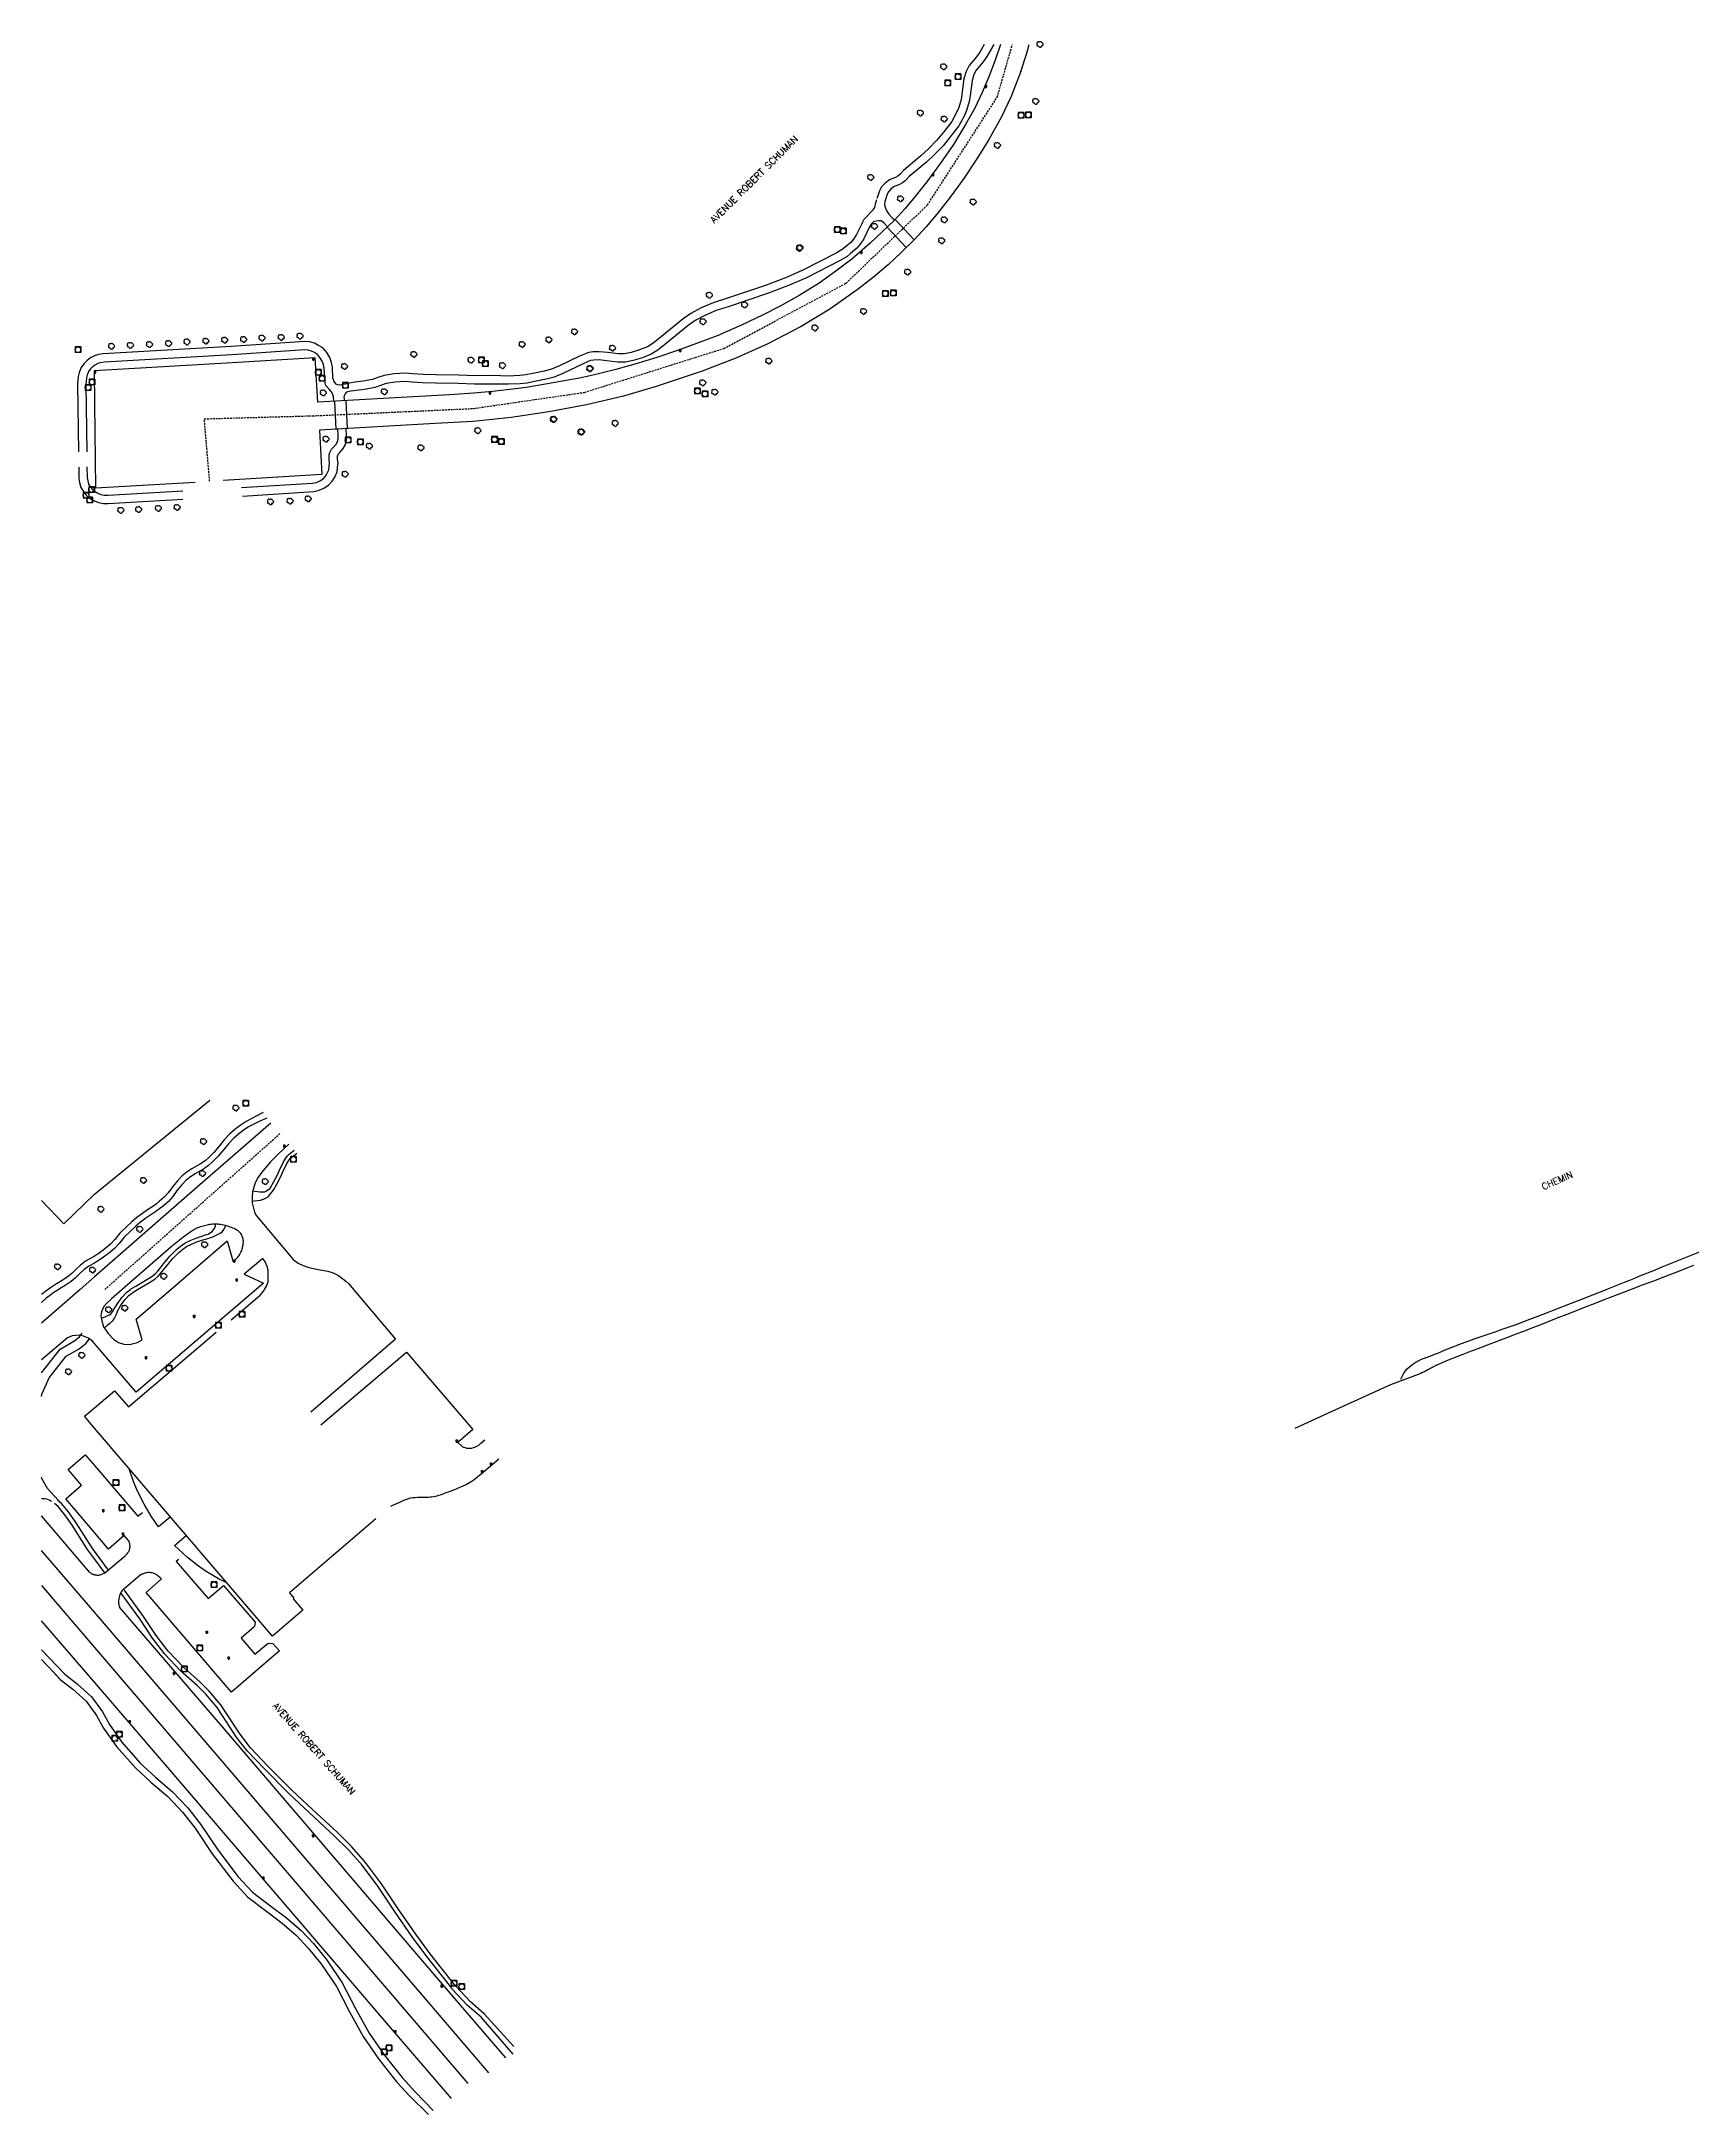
# Model space of a CAD drawing. Header units: millimetres. Extents: x 147000 to 148002, y 145000 to 146001.
# Drawn here: x 147000 to 147436, y 145453 to 146001 of the extents above; entities that cross this region are included whole.
import ezdxf

# ---------------------------------------------------------------- set-up
doc = ezdxf.new("R2010")
doc.units = ezdxf.units.MM
doc.linetypes.add('DASHED', pattern=[0.75, 0.5, -0.25])
doc.layers.get('0').update_dxf_attribs({"linetype": 'CONTINUOUS'})
for name, color, linetype in [('W0001', 6, 'DASHED'), ('W0006', 2, 'CONTINUOUS'), ('W0008', 7, 'CONTINUOUS'), ('W0014', 7, 'CONTINUOUS'), ('W0020', 2, 'CONTINUOUS'), ('W0071', 7, 'CONTINUOUS'), ('W0101', 7, 'CONTINUOUS'), ('W0104', 1, 'CONTINUOUS'), ('W0300', 7, 'CONTINUOUS'), ('W0330', 7, 'CONTINUOUS'), ('W0401', 7, 'CONTINUOUS'), ('W0420', 7, 'CONTINUOUS'), ('W0989', 7, 'CONTINUOUS')]:
    doc.layers.add(name, color=color, linetype=linetype)
doc.styles.get("Standard").update_dxf_attribs({"font": 'romans.shx', "width": 0.85})

# ---------------------------------------------------------------- blocks, each defined once
blk = doc.blocks.new('T420')
for p, q in [((0.75, 0.75), (-0.75, 0.75)), ((-0.75, 0.75), (-0.75, -0.75)), ((0.75, 0.75), (0.75, -0.75)), ((0.75, -0.75), (-0.75, -0.75))]:
    blk.add_line(p, q)
blk.add_ellipse((0, 0), major_axis=(-0.53, 0.53), ratio=1, start_param=3.926991, end_param=10.210176)
blk = doc.blocks.new('T401')
for p, q in [((-0.3, 0.3), (0, 0.3)), ((-0.3, -0.25), (-0.3, 0.3)), ((-0.3, 0.15), (0, 0.15)), ((-0.3, 0), (0, 0)), ((0, 0.3), (0, -0.25)), ((-0.3, -0.15), (0, -0.15)), ((-0.3, -0.25), (-0.3, -0.3)), ((-0.3, -0.3), (0, -0.3)), ((0, -0.3), (0, -0.25))]:
    blk.add_line(p, q)
blk = doc.blocks.new('T300')
for p, q in [((-0.8, 0.51), (-0.86, 0.34)), ((-0.86, 0.34), (-0.86, 0.17)), ((-0.86, 0.17), (-0.74, 0.06)), ((-0.69, 0.63), (-0.8, 0.51)), ((-0.8, -0.06), (-0.74, 0.06)), ((-0.74, 0.06), (-0.69, 0.11)), ((-0.57, 0.69), (-0.69, 0.63)), ((-0.46, 0.69), (-0.57, 0.69)), ((-0.29, 0.63), (-0.46, 0.69)), ((-0.29, 0.63), (-0.17, 0.74)), ((-0.23, 0.57), (-0.29, 0.63)), ((-0.17, 0.74), (-0.06, 0.8)), ((-0.06, 0.8), (0.06, 0.8)), ((0.06, 0.8), (0.23, 0.74)), ((0.23, 0.74), (0.34, 0.63)), ((0.34, 0.63), (0.4, 0.51)), ((0.46, 0.46), (0.34, 0.46)), ((0.4, 0.51), (0.4, 0.46)), ((0.57, 0.4), (0.46, 0.46)), ((0.57, 0.4), (0.69, 0.29)), ((0.69, 0.29), (0.74, 0.17)), ((0.74, 0.06), (0.69, -0.17)), ((0.74, 0.17), (0.74, 0.06)), ((-0.8, -0.17), (-0.8, -0.06)), ((-0.8, -0.23), (-0.8, -0.17)), ((-0.74, -0.34), (-0.8, -0.23)), ((-0.69, -0.4), (-0.74, -0.34)), ((-0.51, -0.46), (-0.69, -0.4)), ((-0.4, -0.46), (-0.51, -0.46)), ((-0.4, -0.46), (-0.34, -0.46)), ((-0.34, -0.46), (-0.34, -0.4)), ((-0.34, -0.51), (-0.34, -0.46)), ((-0.29, -0.63), (-0.34, -0.51)), ((-0.17, -0.74), (-0.29, -0.63)), ((-0.06, -0.8), (-0.17, -0.74)), ((0.06, -0.8), (-0.06, -0.8)), ((0.17, -0.74), (0.06, -0.8)), ((0.23, -0.69), (0.17, -0.74)), ((0.29, -0.46), (0.23, -0.46)), ((0.29, -0.63), (0.23, -0.69)), ((0.46, -0.4), (0.29, -0.46)), ((0.34, -0.51), (0.29, -0.63)), ((0.34, -0.51), (0.34, -0.46)), ((0.57, -0.34), (0.46, -0.4)), ((0.63, -0.29), (0.57, -0.34)), ((0.69, -0.17), (0.63, -0.29))]:
    blk.add_line(p, q)

msp = doc.modelspace()

# ---------------------------------------------------------------- linework, layer by layer
at = {"layer": 'W0001'}
for points in [[(147044.44, 145884.57), (147043.03, 145901.07), (147072.91, 145901.92), (147114.06, 145903.8), (147143.43, 145908.07), (147180.31, 145919.68), (147212.58, 145936.92), (147234.1, 145957.58), (147252.54, 145986.1), (147256.54, 146000)], [(147016.73, 145671), (147063.02, 145712.2)]]:
    msp.add_lwpolyline(points, dxfattribs=at)
at = {"layer": 'W0006'}
for points in [[(147062.5, 145706.77), (147060.48, 145704.71), (147058.59, 145702.48), (147057.19, 145700.6), (147056.39, 145698.96), (147055.72, 145696.83), (147055.69, 145695.44), (147055.7, 145693.92), (147056.33, 145691.45), (147056.81, 145690.49), (147066.51, 145678.88), (147067.79, 145677.97), (147069.14, 145677.33), (147070.66, 145676.8), (147073.14, 145676.3), (147075.68, 145675.88), (147077.11, 145675.44), (147078.49, 145674.71), (147079.61, 145673.84), (147080.4, 145673.23), (147081.17, 145672.46), (147082.41, 145671)], [(147058.94, 145671), (147059.45, 145671.88), (147059.87, 145673), (147059.93, 145674.55), (147059.86, 145676.09), (147059.63, 145677.11), (147059.07, 145678.29), (147058.45, 145679.2), (147053.57, 145675.05), (147058.68, 145672.7), (147056.7, 145671)], [(147056.7, 145671), (147025.01, 145643.89), (147014, 145656.74)], [(147050.11, 145662.98), (147057.75, 145669.54), (147058.75, 145670.67), (147058.94, 145671)], [(147082.41, 145671), (147093.58, 145657.88), (147071.15, 145638.6)], [(147014, 145656.74), (147013.49, 145657.33), (147012.45, 145658.1), (147011.12, 145658.67), (147010.01, 145658.89), (147008.13, 145658.73), (147006.89, 145658.22)], [(147014, 145606.75), (147006.42, 145615.65), (147010.55, 145619.31), (147007.04, 145623.46), (147011.57, 145627.31), (147014, 145624.47)], [(147014, 145624.47), (147025.45, 145611.06), (147026.67, 145612.08)], [(147092.29, 145613.73), (147092.88, 145614.02), (147093.47, 145614.3), (147094.06, 145614.57), (147094.66, 145614.83), (147095.36, 145615.13), (147096.05, 145615.43), (147096.76, 145615.7), (147097.49, 145615.91), (147098.11, 145616.02), (147098.74, 145616.06), (147099.36, 145616.08), (147099.98, 145616.11), (147100.37, 145616.13), (147100.75, 145616.14), (147101.13, 145616.14), (147101.51, 145616.14), (147101.89, 145616.14), (147102.27, 145616.16), (147102.66, 145616.18), (147103.04, 145616.22), (147103.54, 145616.29), (147104.04, 145616.39), (147104.54, 145616.5), (147105.03, 145616.63), (147105.67, 145616.84), (147106.31, 145617.07), (147106.93, 145617.32), (147107.56, 145617.56), (147108.26, 145617.82), (147108.97, 145618.07), (147109.67, 145618.34), (147110.36, 145618.63), (147111.28, 145619.05), (147112.21, 145619.48), (147113.11, 145619.97), (147113.95, 145620.55), (147116.16, 145622.27), (147120.87, 145626.27)], [(147014, 145595.64), (147014.09, 145595.62), (147014.18, 145595.6), (147014.28, 145595.58), (147014.37, 145595.56), (147014.56, 145595.54), (147014.75, 145595.52), (147014.94, 145595.52), (147015.13, 145595.54), (147015.35, 145595.57), (147015.55, 145595.63), (147015.76, 145595.69), (147015.96, 145595.77), (147016.15, 145595.84), (147016.34, 145595.93), (147016.53, 145596.02), (147016.7, 145596.14), (147022.1, 145600.61), (147022.3, 145600.79), (147022.49, 145600.97), (147022.66, 145601.17), (147022.83, 145601.39), (147022.94, 145601.56), (147023.05, 145601.74), (147023.14, 145601.93), (147023.22, 145602.12), (147023.26, 145602.24), (147023.29, 145602.36), (147023.32, 145602.48), (147023.35, 145602.6), (147023.37, 145602.72), (147023.38, 145602.85), (147023.39, 145602.97), (147023.4, 145603.09), (147023.4, 145603.28), (147023.38, 145603.46), (147023.35, 145603.64), (147023.31, 145603.82), (147023.29, 145603.95), (147023.26, 145604.08), (147023.22, 145604.2), (147023.17, 145604.33), (147023.11, 145604.44), (147023.05, 145604.54), (147022.97, 145604.64), (147022.9, 145604.74), (147021.88, 145605.99), (147017.71, 145602.39), (147014, 145606.75)], [(147036.31, 145599.69), (147035.62, 145599.09), (147044.05, 145589.35), (147048.08, 145592.81), (147056.43, 145583.08), (147056.33, 145581.91)], [(147012.79, 145596.25), (147012.96, 145596.12), (147013.13, 145596), (147013.32, 145595.89), (147013.51, 145595.8), (147013.63, 145595.75), (147013.75, 145595.71), (147013.88, 145595.67), (147014, 145595.64)], [(147056.2, 145581.88), (147052.74, 145578.89), (147056.35, 145574.59), (147059.9, 145577.58), (147061.09, 145577.48), (147062.9, 145575.52), (147050.23, 145564.63), (147027.64, 145590.93), (147031.68, 145594.5), (147031.3, 145594.88), (147031.08, 145595.08), (147030.86, 145595.27), (147030.63, 145595.45), (147030.39, 145595.61), (147030.18, 145595.73), (147029.96, 145595.85), (147029.74, 145595.94), (147029.52, 145596.02), (147029.22, 145596.1), (147028.91, 145596.16), (147028.61, 145596.19), (147028.3, 145596.19), (147028.06, 145596.18), (147027.82, 145596.14), (147027.58, 145596.09), (147027.34, 145596.03), (147027.14, 145595.97), (147026.94, 145595.9), (147026.75, 145595.83), (147026.55, 145595.74), (147026.43, 145595.68), (147026.31, 145595.63), (147026.2, 145595.56), (147026.09, 145595.48), (147021.65, 145591.73), (147021.44, 145591.52), (147021.25, 145591.3), (147021.08, 145591.06), (147020.93, 145590.81), (147020.79, 145590.55), (147020.68, 145590.28), (147020.59, 145590.01), (147020.52, 145589.73), (147020.45, 145589.38), (147020.4, 145589.04), (147020.37, 145588.69), (147020.37, 145588.33), (147020.38, 145588.1), (147020.41, 145587.86), (147020.45, 145587.62), (147020.52, 145587.39), (147020.55, 145587.31), (147020.58, 145587.23), (147020.62, 145587.16), (147020.66, 145587.08)]]:
    msp.add_lwpolyline(points, dxfattribs=at)
at = {"layer": 'W0008'}
for points in [[(147253.39, 146000), (147251.98, 145995.85), (147250.31, 145991.42), (147248.58, 145987.32), (147246.57, 145983.2), (147244.11, 145978.83), (147240.94, 145973.58), (147237.51, 145968.62), (147233.91, 145963.7), (147230.78, 145959.74), (147228.18, 145956.66), (147225.26, 145953.51), (147218.94, 145947.46), (147214.1, 145943.3), (147209.91, 145940.1), (147205.46, 145936.94), (147200.17, 145933.62), (147195.15, 145930.87), (147190.54, 145928.47), (147185.16, 145925.88), (147178.54, 145923.02), (147173.79, 145921.21), (147168.29, 145919.23), (147162.59, 145917.27), (147156.8, 145915.49), (147151.74, 145914.12), (147146.08, 145912.71), (147142.14, 145911.86), (147137.12, 145910.94), (147133.17, 145910.21), (147128.11, 145909.39), (147125.23, 145909), (147119.17, 145908.31), (147114.21, 145907.85), (147107.79, 145907.39), (147091.85, 145906.49), (147073.04, 145905.45), (147072.31, 145917.23), (147050.36, 145915.88), (147014, 145913.75)], [(147258.76, 145992.9), (147260.37, 145997.71), (147261.01, 146000)], [(147258.76, 145992.9), (147256.12, 145986.09), (147253.63, 145980.88), (147250.25, 145974.68), (147246.98, 145969.48), (147243.68, 145964.54), (147240.07, 145959.63), (147236.99, 145955.69), (147233.72, 145951.8), (147230.61, 145948.4), (147227.21, 145945.12), (147223.67, 145941.8), (147219.85, 145938.51), (147215.86, 145935.4), (147208.3, 145930.03), (147200.71, 145925.51), (147191.7, 145920.83), (147183.42, 145917.09), (147174.6, 145913.67), (147162.42, 145909.58), (147153.75, 145907.04), (147144.01, 145904.74), (147134.06, 145902.95), (147124.12, 145901.44), (147114.06, 145900.38), (147104.06, 145899.84), (147073.42, 145898.1), (147074.12, 145886.35), (147047.98, 145884.76)], [(147014, 145913.75), (147013.89, 145913.74), (147014, 145905.08)], [(147014, 145905.08), (147014.28, 145882.88), (147040.63, 145884.37)], [(147060.62, 145714.96), (147041.21, 145698.1), (147014, 145674.32)], [(147065.4, 145709.42), (147062.5, 145706.77)], [(147034.16, 145671), (147049.07, 145683.83), (147050.67, 145678.33), (147051.85, 145679.55), (147052.04, 145679.77), (147052.22, 145680.02), (147052.37, 145680.28), (147052.52, 145680.54), (147052.67, 145680.83), (147052.81, 145681.13), (147052.93, 145681.43), (147053.04, 145681.74), (147053.11, 145681.99), (147053.16, 145682.24), (147053.21, 145682.49), (147053.25, 145682.74), (147053.27, 145682.87), (147053.29, 145683.01), (147053.31, 145683.14), (147053.33, 145683.27), (147053.34, 145683.4), (147053.35, 145683.53), (147053.35, 145683.67), (147053.35, 145683.8), (147053.33, 145684.05), (147053.28, 145684.31), (147053.22, 145684.55), (147053.14, 145684.8), (147053.04, 145685.05), (147052.93, 145685.3), (147052.81, 145685.55), (147052.66, 145685.78), (147052.5, 145685.97), (147052.33, 145686.16), (147052.15, 145686.32), (147051.95, 145686.48), (147051.62, 145686.7), (147051.26, 145686.9), (147050.9, 145687.08), (147050.53, 145687.24), (147050.19, 145687.39), (147049.85, 145687.51), (147049.49, 145687.63), (147049.14, 145687.74), (147048.68, 145687.87), (147048.22, 145687.99), (147047.75, 145688.09), (147047.28, 145688.17), (147046.97, 145688.21), (147046.65, 145688.24), (147046.33, 145688.25), (147046.01, 145688.26), (147045.61, 145688.25), (147045.21, 145688.23), (147044.82, 145688.2), (147044.42, 145688.15), (147044.08, 145688.1), (147043.74, 145688.03), (147043.41, 145687.95), (147043.08, 145687.86), (147042.71, 145687.76), (147042.34, 145687.65), (147041.97, 145687.53), (147041.61, 145687.4), (147041.26, 145687.25), (147040.91, 145687.09), (147040.57, 145686.92), (147040.24, 145686.72), (147038.96, 145685.9), (147037.3, 145684.69), (147034.17, 145682.2), (147021.32, 145671)], [(147010.21, 145671), (147000, 145662.08)], [(147014, 145674.32), (147010.21, 145671)], [(147018.46, 145668.51), (147017.2, 145667.33), (147016.51, 145666.48), (147015.88, 145665.05), (147015.71, 145664.07), (147015.96, 145662.68), (147016.37, 145661.14), (147017.64, 145659.38), (147019, 145657.87), (147020.31, 145657.03), (147021.74, 145656.57), (147023.33, 145656.45), (147024.34, 145656.7), (147025.34, 145656.97), (147026.59, 145657.69), (147025.06, 145663.17), (147034.16, 145671)], [(147021.32, 145671), (147018.46, 145668.51)], [(147006.89, 145658.22), (147000, 145652.37)], [(147073.79, 145635.25), (147096.48, 145654.45), (147113.99, 145633.98), (147109.99, 145630.56), (147110.86, 145629.77), (147111.19, 145629.52), (147111.55, 145629.34), (147111.92, 145629.21), (147112.3, 145629.11), (147112.56, 145629.06), (147112.82, 145629.04), (147113.08, 145629.04), (147113.34, 145629.05), (147113.74, 145629.11), (147114.13, 145629.2), (147114.51, 145629.31), (147114.88, 145629.47), (147115.22, 145629.65), (147115.53, 145629.87), (147115.82, 145630.11), (147116.11, 145630.36), (147117.18, 145631.24)], [(147012.79, 145596.25), (147000, 145611.21)], [(147014, 145585.69), (147000, 145602.03)], [(147000, 145592.75), (147014, 145576.4)], [(147014, 145567.2), (147000, 145583.46)], [(147118.18, 145463.99), (147101.54, 145483.49), (147044.05, 145550.63), (147014, 145585.69)], [(147122.71, 145467.92), (147106, 145487.39), (147048.9, 145554.17), (147020.66, 145587.08)], [(147014, 145576.4), (147112.66, 145461.2)], [(147108.3, 145457.23), (147092.74, 145475.39), (147034.99, 145542.8), (147014, 145567.2)]]:
    msp.add_lwpolyline(points, dxfattribs=at)
at = {"layer": 'W0014'}
for points in [[(147249.07, 146000), (147247.9, 145997.97), (147247.06, 145996.73), (147245.13, 145994.42), (147244.31, 145992.88), (147243.74, 145990.96), (147243.22, 145986.77), (147242.98, 145985.45), (147242.37, 145983.32), (147241.79, 145982.02), (147240.51, 145979.68), (147238.76, 145977.35), (147236.57, 145974.68), (147234.33, 145972.39), (147232.38, 145970.54), (147227.79, 145966.69), (147226.76, 145965.64), (147226.24, 145965.24), (147225.61, 145964.88), (147225.08, 145964.67), (147224.04, 145964.27), (147222.88, 145963.36), (147221.97, 145962.38), (147221.43, 145961.33), (147221.08, 145960.25), (147220.74, 145959.27)], [(147251.59, 146000), (147251.01, 145998.97), (147249.76, 145996.8), (147248.82, 145995.41), (147246.96, 145993.19), (147246.35, 145992.04), (147245.9, 145990.51), (147245.4, 145986.43), (147245.12, 145984.95), (147244.44, 145982.57), (147243.76, 145981.04), (147242.36, 145978.48), (147240.49, 145975.99), (147238.21, 145973.21), (147235.87, 145970.82), (147233.84, 145968.9), (147229.29, 145965.08), (147228.22, 145963.98), (147227.46, 145963.41), (147226.57, 145962.89), (147225.87, 145962.61), (147225.14, 145962.34), (147224.38, 145961.74), (147223.78, 145961.1), (147223.47, 145960.48), (147223.17, 145959.55), (147222.83, 145958.53)], [(147216.81, 145952.79), (147217.38, 145953.8), (147219.76, 145956.3), (147220.15, 145956.9), (147220.44, 145958.13), (147220.69, 145959.06)], [(147222.83, 145958.53), (147222.74, 145957.66), (147223, 145956.74), (147223.34, 145955.91), (147223.9, 145955.16), (147224.8, 145954.23), (147225.41, 145953.68)], [(147216.81, 145952.79), (147215.35, 145949.77), (147214.53, 145948.51), (147213.89, 145947.71), (147212.39, 145946.46), (147211.58, 145945.81), (147209.95, 145944.84), (147201.16, 145940.33), (147196.58, 145938.32), (147191.06, 145936.25), (147180.98, 145932.85), (147177.51, 145931.73), (147174.27, 145930.4), (147171.6, 145928.9), (147169.54, 145927.53), (147163.78, 145922.79), (147161.62, 145921.05), (147160.1, 145920.14), (147158.03, 145919.28), (147155.83, 145918.6), (147154.09, 145918.26), (147152.46, 145918.27), (147149.53, 145918.61), (147147.39, 145918.82), (147145.8, 145918.76), (147144.59, 145918.63), (147143.44, 145918.2), (147142.19, 145917.63), (147136.88, 145915.07), (147134.72, 145914.2), (147132.81, 145913.66), (147129.85, 145913.07), (147127.98, 145912.69), (147126.35, 145912.52), (147123.4, 145912.39), (147119.21, 145912.48), (147114.46, 145912.47), (147110.17, 145912.58), (147104.15, 145912.73), (147100.81, 145912.81), (147098.14, 145912.99), (147096.21, 145913.16), (147093.15, 145912.99), (147090.56, 145912.51), (147088.87, 145911.98), (147087.48, 145911.48), (147085, 145911.03), (147082.85, 145910.76), (147080.89, 145910.43)], [(147218.8, 145951.83), (147217.27, 145948.68), (147216.32, 145947.22), (147215.47, 145946.16), (147213.79, 145944.76), (147212.84, 145943.99), (147211.02, 145942.91), (147202.11, 145938.34), (147197.41, 145936.28), (147191.8, 145934.17), (147181.67, 145930.77), (147178.27, 145929.66), (147175.23, 145928.41), (147172.75, 145927.03), (147170.85, 145925.76), (147165.16, 145921.08), (147162.88, 145919.24), (147161.09, 145918.17), (147158.78, 145917.21), (147156.37, 145916.47), (147154.3, 145916.06), (147152.33, 145916.07), (147149.29, 145916.42), (147147.32, 145916.62), (147145.95, 145916.56), (147145.1, 145916.48), (147144.29, 145916.17), (147143.12, 145915.64), (147137.77, 145913.06), (147135.43, 145912.11), (147133.33, 145911.52), (147130.29, 145910.91), (147128.31, 145910.51), (147126.51, 145910.33), (147123.42, 145910.19), (147119.19, 145910.27), (147114.43, 145910.27), (147110.11, 145910.38), (147104.1, 145910.53), (147100.71, 145910.61), (147097.96, 145910.8), (147096.18, 145910.96), (147093.42, 145910.8), (147091.09, 145910.37), (147089.57, 145909.89), (147088.05, 145909.35), (147085.34, 145908.86), (147083.17, 145908.58), (147081.24, 145908.26)], [(147223.58, 145951.83), (147222.53, 145952.88), (147221.84, 145953.36), (147221.23, 145953.43), (147220.52, 145953.3), (147219.86, 145953.09), (147219.26, 145952.55), (147218.8, 145951.83)], [(147014, 145917.71), (147012.97, 145917.15), (147012.06, 145916.5), (147011.19, 145915.62), (147010.52, 145914.63), (147009.94, 145913.33), (147009.71, 145912.24), (147009.62, 145911.16), (147009.54, 145910.24), (147009.78, 145892.39)], [(147077.01, 145911.84), (147076.87, 145914.74), (147076.67, 145915.98), (147076.19, 145917.27), (147075.38, 145918.6), (147074.38, 145919.8), (147073.2, 145920.49), (147072.16, 145921.06), (147070.82, 145921.39), (147069.59, 145921.48), (147050.13, 145920.21), (147016.31, 145918.28), (147015.1, 145918.05), (147014.02, 145917.72), (147014, 145917.71)], [(147074.84, 145911.7), (147074.68, 145914.5), (147074.53, 145915.42), (147074.2, 145916.31), (147073.59, 145917.31), (147072.94, 145918.09), (147072.11, 145918.58), (147071.36, 145918.99), (147070.48, 145919.21), (147069.59, 145919.27), (147050.26, 145918.01), (147016.57, 145916.09), (147015.62, 145915.91), (147014.88, 145915.69), (147014.14, 145915.28), (147014, 145915.18)], [(147014, 145915.18), (147013.49, 145914.82), (147012.9, 145914.22), (147012.45, 145913.55), (147012.05, 145912.64), (147011.89, 145911.92), (147011.81, 145910.98), (147011.74, 145910.16), (147011.98, 145892.35)], [(147077.29, 145905.65), (147077.2, 145906.9), (147077, 145907.48), (147076.56, 145908.33), (147075.98, 145908.95), (147075.16, 145909.9), (147075, 145910.59), (147074.84, 145911.7)], [(147077.01, 145911.84), (147077.22, 145910.92), (147077.7, 145910.36), (147078.24, 145910.12), (147078.83, 145910.05), (147079.82, 145910.19), (147080.74, 145910.41)], [(147081.24, 145908.26), (147080.63, 145908.09), (147080.24, 145907.68), (147079.97, 145907.17), (147079.87, 145906.77), (147079.94, 145906.36), (147079.87, 145905.83)], [(147052.83, 145882.89), (147071.64, 145884.06), (147072.68, 145884.29), (147073.56, 145884.68), (147074.4, 145885.24), (147075.09, 145885.96), (147075.52, 145886.68), (147075.93, 145887.63), (147076.01, 145888.49), (147076.14, 145889.42), (147076, 145890.17), (147076.05, 145891.54), (147076.2, 145892.18), (147076.67, 145893.05), (147077.06, 145893.53), (147077.94, 145894.47), (147078.25, 145895.07), (147078.42, 145895.74), (147078.39, 145896.61), (147078.3, 145898.35)], [(147053.12, 145880.67), (147071.94, 145881.87), (147073.37, 145882.19), (147074.63, 145882.75), (147075.82, 145883.55), (147076.85, 145884.61), (147077.48, 145885.67), (147078.09, 145887.08), (147078.2, 145888.23), (147078.37, 145889.47), (147078.21, 145890.33), (147078.24, 145891.26), (147078.27, 145891.4), (147078.5, 145891.81), (147078.72, 145892.08), (147079.75, 145893.19), (147080.32, 145894.29), (147080.63, 145895.51), (147080.58, 145896.71), (147080.5, 145898.46)], [(147009.83, 145888.33), (147009.87, 145885.33), (147010.06, 145884.25), (147010.43, 145882.92), (147011.07, 145881.9), (147011.79, 145880.87), (147012.58, 145880.2), (147013.89, 145879.43), (147014, 145879.39)], [(147012.03, 145888.43), (147012.07, 145885.54), (147012.21, 145884.73), (147012.46, 145883.82), (147012.89, 145883.13), (147013.46, 145882.36), (147013.88, 145881.99), (147014, 145881.92)], [(147014, 145881.92), (147014.86, 145881.41), (147015.69, 145881.08), (147016.59, 145880.91), (147017.6, 145880.89), (147037.39, 145882.02)], [(147014, 145879.39), (147015.08, 145878.95), (147016.36, 145878.72), (147017.63, 145878.69), (147037.38, 145879.8)], [(147058.6, 145717.78), (147056.76, 145716.77), (147054.12, 145715.42), (147052.73, 145714.54), (147051.05, 145713.26), (147049.67, 145712), (147048.27, 145710.52), (147046.93, 145708.9), (147045.51, 145707.24), (147044.25, 145705.92), (147043.21, 145705.01), (147042.04, 145704.23), (147039.77, 145702.86), (147038.52, 145702.05), (147037.17, 145701.02), (147035.91, 145699.67), (147034.67, 145698.17), (147033.5, 145696.57), (147032.45, 145695.39), (147031.23, 145694.31), (147030.29, 145693.55), (147029.39, 145692.92), (147028.02, 145692.05), (147026.66, 145691.11), (147025.24, 145690.02), (147023.9, 145688.91), (147022.38, 145687.47), (147020.74, 145685.84), (147019.36, 145684.17), (147018.22, 145682.96), (147016.76, 145681.76), (147015.12, 145680.53), (147014, 145679.78)], [(147059.51, 145716.3), (147057.49, 145715.39), (147054.89, 145714.07), (147053.62, 145713.27), (147052.05, 145712.07), (147050.76, 145710.89), (147049.43, 145709.49), (147048.12, 145707.9), (147046.65, 145706.2), (147045.32, 145704.8), (147044.15, 145703.77), (147042.87, 145702.92), (147040.59, 145701.54), (147039.41, 145700.78), (147038.21, 145699.86), (147037.07, 145698.64), (147035.89, 145697.22), (147034.7, 145695.59), (147033.54, 145694.29), (147032.23, 145693.13), (147031.22, 145692.32), (147030.26, 145691.64), (147028.88, 145690.76), (147027.58, 145689.85), (147026.2, 145688.8), (147024.93, 145687.75), (147023.46, 145686.36), (147021.89, 145684.79), (147020.53, 145683.15), (147019.28, 145681.83), (147017.71, 145680.54), (147016.01, 145679.27), (147014.55, 145678.28), (147014, 145677.98)], [(147060.51, 145697.95), (147061.33, 145699.35), (147062.2, 145700.97), (147062.88, 145702.53), (147063.96, 145704.74), (147064.53, 145705.67), (147064.93, 145706.22), (147065.43, 145706.72), (147066.75, 145707.8)], [(147061.36, 145697.41), (147062.2, 145698.85), (147063.1, 145700.54), (147063.79, 145702.11), (147064.84, 145704.26), (147065.36, 145705.12), (147065.69, 145705.57), (147066.11, 145705.98), (147067.46, 145706.98)], [(147060.51, 145697.95), (147060.07, 145697.38), (147059.49, 145696.98), (147058.95, 145696.73), (147058.34, 145696.69), (147057.69, 145696.72), (147055.76, 145697.01)], [(147055.58, 145694.36), (147056.97, 145694.48), (147057.87, 145694.62), (147058.7, 145694.9), (147059.4, 145695.19), (147059.97, 145695.6), (147060.47, 145696.17), (147060.96, 145696.81), (147061.36, 145697.41)], [(147043.34, 145685.4), (147044.03, 145685.64), (147044.64, 145686.02), (147045.11, 145686.36), (147045.5, 145686.81), (147045.79, 145687.32), (147045.98, 145687.78), (147046.01, 145688.26)], [(147043.68, 145684.42), (147045.31, 145684.92), (147046.36, 145685.41), (147047.21, 145685.86), (147047.79, 145686.34), (147048.17, 145686.88), (147048.46, 145687.41), (147048.6, 145687.86)], [(147023.51, 145671), (147023.83, 145671.24), (147024.9, 145671.89), (147026.99, 145673.09), (147028.71, 145674.16), (147029.44, 145674.63), (147030.11, 145675.2), (147030.72, 145675.88), (147032.25, 145677.81), (147033.89, 145679.8), (147035.64, 145681.54), (147036.72, 145682.48), (147037.85, 145683.25), (147039.27, 145683.91), (147040.65, 145684.49), (147042.33, 145685.07), (147043.34, 145685.4)], [(147025.39, 145671.01), (147027.51, 145672.23), (147029.24, 145673.31), (147030.04, 145673.82), (147030.81, 145674.48), (147031.49, 145675.23), (147033.03, 145677.18), (147034.63, 145679.13), (147036.32, 145680.8), (147037.33, 145681.69), (147038.35, 145682.38), (147039.68, 145683), (147041.01, 145683.55), (147042.65, 145684.12), (147043.68, 145684.42)], [(147014, 145679.78), (147013.73, 145679.61), (147011.65, 145678.44), (147010.28, 145677.43), (147009.17, 145676.38), (147007.99, 145675.2), (147006.92, 145674.32), (147005.45, 145673.33), (147003.96, 145672.46), (147002.39, 145671.45), (147001.74, 145671)], [(147014, 145677.98), (147012.49, 145677.13), (147011.27, 145676.24), (147010.25, 145675.27), (147009.03, 145674.06), (147007.84, 145673.08), (147006.28, 145672.02), (147004.77, 145671.13), (147004.56, 145671)], [(147004.56, 145671), (147003.25, 145670.16), (147002.08, 145669.35), (147001.28, 145668.7), (147000.19, 145667.75), (147000, 145667.53)], [(147001.74, 145671), (147001.15, 145670.59), (147000.28, 145669.89), (147000, 145669.64)], [(147019.07, 145665.59), (147020.15, 145667.38), (147021.31, 145668.99), (147022.52, 145670.28), (147023.51, 145671)], [(147019.96, 145665.11), (147020.98, 145666.83), (147022.09, 145668.35), (147023.18, 145669.53), (147024.39, 145670.4), (147025.39, 145671.01)], [(147015.77, 145663.48), (147016.35, 145663.61), (147017.96, 145664.3), (147018.45, 145664.61), (147018.84, 145665.15), (147019.07, 145665.59)], [(147019.96, 145665.11), (147019.7, 145664.4), (147019.29, 145663.51), (147018.7, 145662.6), (147018.1, 145661.98), (147017.39, 145661.44), (147017, 145661.15), (147016.5, 145660.88)], [(147000, 145648.95), (147004.96, 145655.2), (147008.58, 145657.33), (147010.06, 145658.51), (147010.77, 145659.44)], [(147000, 145642.76), (147000.22, 145643.54), (147002.01, 145647.63), (147006.56, 145653.35), (147009.94, 145655.35), (147011.79, 145656.82), (147012.68, 145657.99)], [(147000.11, 145621.07), (147000, 145621.36)], [(147004.44, 145615.33), (147001.56, 145618.38), (147000.85, 145619.62), (147000.11, 145621.07)], [(147000, 145615.72), (147000.07, 145615.73), (147000.33, 145615.78), (147000.6, 145615.8), (147000.86, 145615.78), (147001.34, 145615.68), (147001.8, 145615.53), (147002.24, 145615.32), (147002.65, 145615.06)], [(147014, 145599.85), (147012.19, 145602.33), (147008.14, 145608.71), (147006.2, 145611.48), (147004.43, 145613.61), (147003.47, 145614.46)], [(147014, 145601.89), (147013.18, 145603.01), (147009.14, 145609.38), (147007.15, 145612.22), (147005.29, 145614.44), (147004.26, 145615.36)], [(147017.68, 145596.84), (147014, 145601.89)], [(147016.7, 145596.14), (147014, 145599.85)], [(147124.66, 145468.96), (147116.14, 145478.69), (147112.5, 145481.92), (147108.63, 145486.01), (147108.39, 145486.33), (147101.78, 145494.75), (147097.93, 145499.92), (147093.43, 145506.41), (147088.84, 145513.29), (147084.71, 145518.86), (147081.16, 145522.92), (147077.36, 145526.63), (147070.81, 145532.7), (147065.35, 145537.85), (147058.98, 145544.21), (147054.35, 145549.08), (147051.48, 145552.81), (147049.9, 145555.21), (147046.39, 145560.51), (147043.41, 145564.05), (147041.1, 145566.32), (147036.75, 145570.22), (147032.59, 145574.62), (147029.3, 145578.84), (147025.96, 145583.93), (147020.93, 145590.81)], [(147124.77, 145470.98), (147116.96, 145479.56), (147113.33, 145482.78), (147109.55, 145486.79), (147109.34, 145487.06), (147102.73, 145495.48), (147098.9, 145500.62), (147094.43, 145507.09), (147089.82, 145513.98), (147085.65, 145519.61), (147082.03, 145523.74), (147078.18, 145527.5), (147071.63, 145533.58), (147066.18, 145538.71), (147059.84, 145545.05), (147055.26, 145549.86), (147052.46, 145553.5), (147050.9, 145555.87), (147047.35, 145561.23), (147044.29, 145564.87), (147041.92, 145567.19), (147037.59, 145571.08), (147033.51, 145575.41), (147030.28, 145579.54), (147026.95, 145584.62), (147021.92, 145591.54)], [(147000, 145575.82), (147006.19, 145569.31), (147009.45, 145566.78), (147013.12, 145563.45), (147014, 145562.26)], [(147000, 145575.82), (147006.19, 145569.31)], [(147000, 145573.21), (147004.88, 145568.07)], [(147003.18, 145569.86), (147004.98, 145567.97), (147008.3, 145565.4), (147009.07, 145564.7)], [(147006.19, 145569.31), (147009.45, 145566.78), (147013.12, 145563.45), (147014, 145562.26)], [(147009.07, 145564.7), (147011.78, 145562.24), (147014.57, 145558.44)], [(147014, 145562.26), (147016.09, 145559.41), (147017.95, 145556.01), (147021.26, 145551.37), (147026.12, 145545.84), (147030.14, 145542.14), (147034.65, 145538.29), (147038.64, 145534.06), (147042.04, 145529.73), (147046.56, 145522.96), (147052, 145515.81), (147055.76, 145511.76), (147060.29, 145508.3), (147064.77, 145504.92), (147068.59, 145501.59), (147071.86, 145498.14), (147075.29, 145493.95), (147079.48, 145487.77), (147082.96, 145480.99), (147086.55, 145474.52), (147090.53, 145468.77), (147095.27, 145462.74), (147098.75, 145459), (147103.49, 145454), (147103.49, 145454)], [(147014, 145559.22), (147014.57, 145558.44)], [(147014.57, 145558.44), (147016.42, 145555.05), (147019.85, 145550.25), (147024.83, 145544.58), (147028.94, 145540.79), (147033.41, 145536.99), (147037.28, 145532.88), (147040.58, 145528.68), (147045.09, 145521.91), (147050.62, 145514.65), (147054.54, 145510.42), (147059.2, 145506.87), (147063.63, 145503.52), (147067.35, 145500.29), (147070.51, 145496.95), (147073.85, 145492.87), (147077.93, 145486.85), (147081.37, 145480.15), (147085.02, 145473.57), (147089.09, 145467.7), (147093.9, 145461.57), (147097.45, 145457.76), (147102.28, 145452.98), (147102.28, 145452.98)]]:
    msp.add_lwpolyline(points, dxfattribs=at)
at = {"layer": 'W0020'}
for points in [[(147223.42, 145951.71), (147228.51, 145946.36)], [(147230.61, 145948.4), (147225.51, 145953.8)], [(147080.39, 145905.83), (147080.77, 145898.52)], [(147077.41, 145905.68), (147077.75, 145898.36)]]:
    msp.add_lwpolyline(points, dxfattribs=at)
at = {"layer": 'W0071'}
for points in [[(147413.45, 145671), (147414.32, 145671.34), (147415.19, 145671.69), (147416.05, 145672.03), (147416.92, 145672.38), (147418.28, 145672.92), (147419.64, 145673.47), (147420.99, 145674.02), (147422.35, 145674.57), (147423.71, 145675.12), (147425.06, 145675.67), (147426.42, 145676.22), (147427.78, 145676.77), (147431.29, 145678.19), (147434.81, 145679.62), (147438.32, 145681.03)], [(147436.49, 145677.37), (147431.81, 145675.52), (147428.87, 145674.37), (147425.92, 145673.24), (147422.97, 145672.12), (147420.02, 145671)], [(147359.15, 145647.28), (147359.48, 145648.02), (147359.87, 145648.73), (147360.34, 145649.39), (147360.86, 145650.01), (147361.56, 145650.67), (147362.32, 145651.26), (147363.13, 145651.78), (147363.96, 145652.25), (147364.32, 145652.43), (147364.68, 145652.59), (147365.05, 145652.74), (147365.43, 145652.87), (147365.81, 145653), (147366.18, 145653.13), (147366.56, 145653.26), (147366.93, 145653.41), (147367.92, 145653.8), (147368.92, 145654.21), (147369.91, 145654.62), (147370.9, 145655.02), (147371.89, 145655.43), (147372.89, 145655.83), (147373.89, 145656.23), (147374.89, 145656.61), (147376.72, 145657.28), (147378.56, 145657.94), (147380.4, 145658.58), (147382.25, 145659.21), (147384.09, 145659.84), (147385.94, 145660.47), (147387.78, 145661.11), (147389.62, 145661.78), (147393.21, 145663.12), (147396.8, 145664.49), (147400.38, 145665.87), (147403.96, 145667.27), (147406.33, 145668.19), (147408.71, 145669.12), (147411.08, 145670.06), (147413.45, 145671)], [(147420.02, 145671), (147418.17, 145670.3), (147416.32, 145669.59), (147414.47, 145668.88), (147412.63, 145668.17), (147410.24, 145667.24), (147407.85, 145666.3), (147405.46, 145665.36), (147403.07, 145664.41), (147400.68, 145663.47), (147398.29, 145662.52), (147395.9, 145661.59), (147393.51, 145660.65), (147391.55, 145659.9), (147389.58, 145659.15), (147387.61, 145658.4), (147385.64, 145657.66), (147383.67, 145656.92), (147381.7, 145656.17), (147379.74, 145655.42), (147377.77, 145654.66), (147375.54, 145653.8), (147373.3, 145652.95), (147371.07, 145652.07), (147368.87, 145651.11), (147368.22, 145650.79), (147367.59, 145650.46), (147366.96, 145650.11), (147366.32, 145649.77), (147365.85, 145649.53), (147365.39, 145649.28), (147364.92, 145649.03), (147364.45, 145648.79)]]:
    msp.add_lwpolyline(points, dxfattribs=at)
at = {"layer": 'W0101'}
for points in [[(147014, 145696.16), (147044.47, 145720.99)], [(147000, 145694.52), (147005.91, 145688.38)], [(147005.91, 145688.38), (147014, 145696.16)], [(147014, 145639.75), (147019.27, 145644.21), (147022.97, 145639.95), (147046.12, 145659.68)], [(147014, 145634.38), (147011.33, 145637.5), (147014, 145639.75)], [(147014, 145634.38), (147011.33, 145637.5), (147014, 145639.75)], [(147088.33, 145610.43), (147065.54, 145590.8), (147066.72, 145589.45), (147066.52, 145589.23), (147069.08, 145586.24), (147061.06, 145579.37), (147014, 145634.38)]]:
    msp.add_lwpolyline(points, dxfattribs=at)
at = {"layer": 'W0104'}
for points in [[(147034.01, 145610.87), (147030.92, 145608.32), (147028.99, 145611.08), (147027.15, 145614.23), (147025.49, 145617.52), (147024.4, 145619.97), (147023.19, 145623.65)], [(147048.84, 145593.57), (147046.92, 145594.47), (147043.56, 145596.45), (147041.52, 145597.86), (147038.6, 145600.19), (147035.19, 145603.38), (147038.24, 145606.02)]]:
    msp.add_lwpolyline(points, dxfattribs=at)
at = {"layer": 'W0330'}
for points in [[(147364.45, 145648.79), (147356.48, 145645.81), (147340, 145638.33)], [(147340, 145638.33), (147331.19, 145634.28)]]:
    msp.add_lwpolyline(points, dxfattribs=at)

# ---------------------------------------------------------------- block references
at = {"layer": 'W0300'}
for p in [(147263.87, 145999.99), (147238.42, 145994.11), (147232.26, 145981.87), (147262.74, 145984.94), (147238.56, 145980.29), (147252.62, 145973.31), (147219.15, 145964.84), (147227.02, 145959.21), (147246.22, 145958.36), (147220.15, 145951.93), (147238.59, 145953.63), (147200.31, 145946.13), (147200.45, 145946.29), (147237.89, 145948.13), (147228.89, 145939.84), (147176.51, 145933.72), (147185.82, 145931.17), (147217.25, 145929.46), (147043.48, 145921.6), (147048.45, 145921.84), (147053.46, 145922.03), (147058.31, 145922.4), (147063.37, 145922.59), (147068.36, 145922.92), (147134.11, 145921.93), (147140.89, 145924.07), (147174.83, 145926.74), (147204.41, 145925.08), (147018.56, 145920.23), (147023.54, 145920.48), (147028.59, 145920.69), (147033.63, 145920.95), (147038.49, 145921.37), (147098.43, 145918.1), (147113.54, 145916.55), (147127.05, 145920.71), (147150.92, 145919.75), (147192.23, 145916.32), (147080.11, 145914.9), (147121.84, 145915.12), (147144.92, 145914.28), (147144.99, 145914.37), (147174.76, 145910.56), (147074.51, 145907.91), (147090.63, 145908.23), (147177.94, 145908.12), (147135.3, 145900.86), (147135.43, 145900.95), (147151.64, 145899.88), (147075.23, 145895.68), (147115.33, 145897.95), (147142.6, 145897.52), (147142.75, 145897.61), (147086.68, 145893.84), (147100.3, 145893.39), (147080.27, 145886.42), (147035.89, 145877.64), (147060.57, 145879.13), (147065.74, 145879.31), (147070.52, 145879.92), (147021, 145876.88), (147025.71, 145877.08), (147030.92, 145877.39), (147051.41, 145718.95), (147042.86, 145710.08), (147027.01, 145699.81), (147042.58, 145701.63), (147059.16, 145699.5), (147015.74, 145692.18), (147026.01, 145686.89), (147043.14, 145682.83), (147004.3, 145676.99), (147013.54, 145676.12), (147032.38, 145674.48), (147017.77, 145665.64), (147022.07, 145666.05), (147010.7, 145653.59), (147007.18, 145649.25)]:
    msp.add_blockref('T300', p, dxfattribs=at)
at = {"layer": 'W0401'}
for p in [(147249.67, 145988.93), (147235.71, 145965.57), (147216.75, 145945.05), (147071.99, 145916.86), (147168.92, 145919.16), (147014.29, 145913.48), (147118.65, 145907.89), (147064.31, 145708.89), (147051.11, 145678.51), (147051.73, 145673.54), (147040.5, 145663.9), (147027.75, 145652.95), (147109.88, 145630.96), (147116.58, 145622.89), (147118.92, 145624.9), (147016.52, 145612.55), (147021.71, 145606.4), (147043.86, 145580.44), (147049.6, 145573.65), (147035.17, 145569.55), (147023.45, 145556.76), (147071.94, 145526.69), (147058.79, 145515.46), (147105.94, 145486.92), (147093.61, 145474.89)]:
    msp.add_blockref('T401', p, dxfattribs=at)
at = {"layer": 'W0420'}
for p in [(147239.42, 145989.8), (147242.17, 145991.48), (147258.82, 145981.29), (147260.75, 145981.4), (147210.26, 145951.09), (147211.83, 145950.67), (147222.96, 145934.19), (147225.04, 145934.31), (147009.66, 145919.31), (147116.21, 145916.6), (147013.36, 145910.8), (147073.13, 145913.35), (147074.15, 145911.74), (147117.25, 145915.61), (147012.32, 145909.32), (147080.3, 145909.89), (147173.33, 145908.39), (147175.29, 145907.66), (147081.03, 145895.47), (147084.23, 145894.99), (147119.7, 145895.61), (147121.47, 145895.07), (147011.79, 145880.87), (147012.74, 145879.6), (147013.23, 145882.36), (147053.99, 145720.2), (147066.55, 145705.39), (147052.95, 145664.45), (147046.71, 145661.53), (147033.67, 145650.18), (147019.65, 145619.96), (147021.26, 145613.3), (147045.57, 145592.97), (147041.83, 145576.23), (147037.73, 145570.69), (147019.35, 145552.36), (147020.54, 145553.43), (147109, 145487.66), (147111.02, 145486.77), (147090.57, 145469.54), (147091.8, 145470.6)]:
    msp.add_blockref('T420', p, dxfattribs=at)

# ---------------------------------------------------------------- texts
at = {"layer": 'W0989'}
for s, rotation, p in [('AVENUE ROBERT SCHUMAN', 44.8535, (147177.74, 145952.65)), ('CHEMIN', 23.7401, (147396.85, 145697.24)), ('AVENUE ROBERT SCHUMAN', 311.4837, (147060.99, 145560.89))]:
    msp.add_text(s, height=1.75, rotation=rotation, dxfattribs=at).set_placement(p)

doc.saveas('drawing.dxf')
